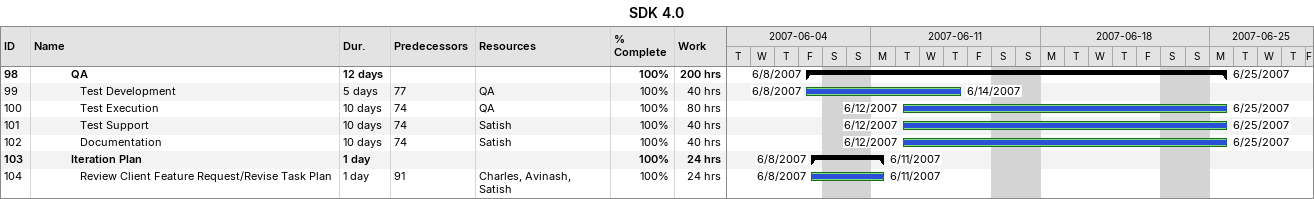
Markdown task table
SDK 4.0

| ID | Level | Task | Duration | Start | Finish | Predecessors | Resources | % complete | Work (h) |
|---|---|---|---|---|---|---|---|---|---|
| 98 | 5 | **QA** | 12d | 2007-06-08 | 2007-06-25 |  |  | 100 | 200 |
| 99 | 6 | Test Development | 5d | 2007-06-08 | 2007-06-14 | 77 | QA | 100 | 40 |
| 100 | 6 | Test Execution | 10d | 2007-06-12 | 2007-06-25 | 74 | QA | 100 | 80 |
| 101 | 6 | Test Support | 10d | 2007-06-12 | 2007-06-25 | 74 | Satish | 100 | 40 |
| 102 | 6 | Documentation | 10d | 2007-06-12 | 2007-06-25 | 74 | Satish | 100 | 40 |
| 103 | 5 | **Iteration Plan** | 1d | 2007-06-08 | 2007-06-11 |  |  | 100 | 24 |
| 104 | 6 | Review Client Feature Request/Revise Task Plan | 1d | 2007-06-08 | 2007-06-11 | 91 | Charles, Avinash, Satish | 100 | 24 |
